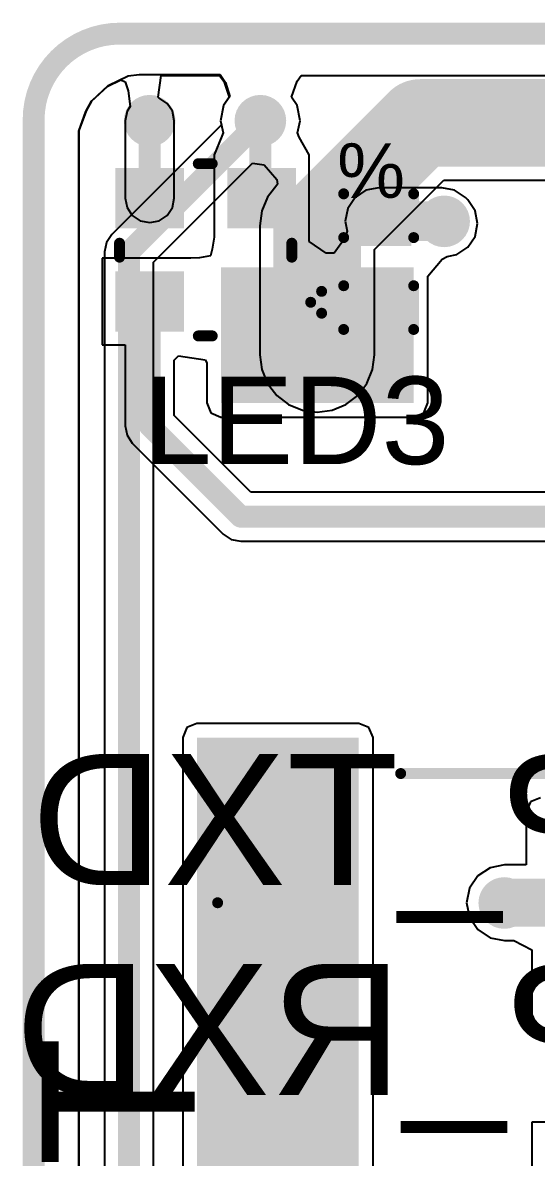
# Model space of a CAD drawing. Header units: millimetres. Extents: x -0.52 to 3.79, y -0.54 to 3.26.
# Drawn here: x -0.153 to 0.082, y 2.498 to 3.017 of the extents above; entities that cross this region are included whole.
import ezdxf

# ---------------------------------------------------------------- set-up
doc = ezdxf.new("R2010")
doc.units = ezdxf.units.MM
doc.header["$MEASUREMENT"] = 0
for name, color, linetype in [('BottomLayer', 5, 'Continuous'), ('BottomOverlay', 54, 'Continuous'), ('BottomSolder', 6, 'Continuous'), ('Mechanical2', 216, 'Continuous'), ('TopLayer', 1, 'Continuous'), ('TopOverlay', 2, 'Continuous'), ('TopPaste', 8, 'Continuous'), ('TopSolder', 216, 'Continuous'), ('ViaHoleLayer', 16, 'Continuous')]:
    doc.layers.add(name, color=color, linetype=linetype)
doc.styles.add('Arial', font='', dxfattribs={"height": 0.2})
doc.styles.get('Arial').set_extended_font_data('Arial')

# ---------------------------------------------------------------- blocks, each defined once
blk = doc.blocks.new('SK6812_EC20_143')
at = {"layer": 'TopLayer'}
for points in [[(-0.04133855, 0.03740165), (-0.00984245, 0.03740165), (-0.00984245, 0.00984255), (-0.04133855, 0.00984255)], [(0.00984255, 0.03740165), (0.04133865, 0.03740165), (0.04133865, 0.00984255), (0.00984255, 0.00984255)], [(-0.04133855, -0.00984245), (-0.00984245, -0.00984245), (-0.00984245, -0.03740155), (-0.04133855, -0.03740155)], [(0.00984255, -0.00984245), (0.04133865, -0.00984245), (0.04133865, -0.03740155), (0.00984255, -0.03740155)]]:
    blk.add_hatch(color=1, dxfattribs=at).paths.add_polyline_path(points)
at = {"layer": 'TopPaste'}
for points in [[(-0.04133855, 0.03740165), (-0.00984245, 0.03740165), (-0.00984245, 0.00984255), (-0.04133855, 0.00984255)], [(0.00984255, 0.03740165), (0.04133865, 0.03740165), (0.04133865, 0.00984255), (0.00984255, 0.00984255)], [(-0.04133855, -0.00984245), (-0.00984245, -0.00984245), (-0.00984245, -0.03740155), (-0.04133855, -0.03740155)], [(0.00984255, -0.00984245), (0.04133865, -0.00984245), (0.04133865, -0.03740155), (0.00984255, -0.03740155)]]:
    blk.add_hatch(color=8, dxfattribs=at).paths.add_polyline_path(points)
at = {"layer": 'TopSolder'}
for points in [[(-0.04133855, 0.03740165), (-0.00984245, 0.03740165), (-0.00984245, 0.00984255), (-0.04133855, 0.00984255)], [(0.00984255, 0.03740165), (0.04133865, 0.03740165), (0.04133865, 0.00984255), (0.00984255, 0.00984255)], [(-0.04133855, -0.00984245), (-0.00984245, -0.00984245), (-0.00984245, -0.03740155), (-0.04133855, -0.03740155)], [(0.00984255, -0.00984245), (0.04133865, -0.00984245), (0.04133865, -0.03740155), (0.00984255, -0.03740155)]]:
    blk.add_hatch(color=216, dxfattribs=at).paths.add_polyline_path(points)
at = {"layer": 'TopOverlay', "const_width": 0.005}
for points in [[(-0.0033701, 0.0393701), (0.003, 0.0393701)], [(-0.03937, -0.0033701), (-0.03937, 0.003)], [(0.03937, -0.0033701), (0.03937, 0.003)], [(0.048, -0.024), (0.053, -0.019)], [(0.053, -0.029), (0.053, -0.019)], [(0.048, -0.024), (0.053, -0.029)], [(-0.0033701, -0.03937), (0.003, -0.03937)]]:
    blk.add_lwpolyline(points, dxfattribs=at)
at = {"layer": 'TopOverlay', "const_width": 0.0025}
for points in [[(-0.0046201, 0.0393701, 1), (-0.0021201, 0.0393701, 1)], [(0.00175, 0.0393701, 1), (0.00425, 0.0393701, 1)], [(-0.04062, 0.003, 1), (-0.03812, 0.003, 1)], [(0.03812, 0.003, 1), (0.04062, 0.003, 1)], [(-0.04062, -0.0033701, 1), (-0.03812, -0.0033701, 1)], [(0.03812, -0.0033701, 1), (0.04062, -0.0033701, 1)], [(0.05175, -0.019, 1), (0.05425, -0.019, 1)], [(0.05175, -0.019, 1), (0.05425, -0.019, 1)], [(0.04675, -0.024, 1), (0.04925, -0.024, 1)], [(0.04675, -0.024, 1), (0.04925, -0.024, 1)], [(0.05175, -0.029, 1), (0.05425, -0.029, 1)], [(0.05175, -0.029, 1), (0.05425, -0.029, 1)], [(-0.0046201, -0.03937, 1), (-0.0021201, -0.03937, 1)], [(0.00175, -0.03937, 1), (0.00425, -0.03937, 1)]]:
    blk.add_lwpolyline(points, format="xyb", close=True, dxfattribs=at)
blk = doc.blocks.new('SM10B_SRSS_TB_LF__SN__145')
at = {"layer": 'TopLayer'}
for points in [[(-0.1889763, 0.1067914), (-0.1653543, 0.1067914), (-0.1653543, 0.0457678), (-0.1889763, 0.0457678)], [(-0.1496062, 0.1067914), (-0.1259842, 0.1067914), (-0.1259842, 0.0457678), (-0.1496062, 0.0457678)], [(-0.1102361, 0.1067914), (-0.0866141, 0.1067914), (-0.0866141, 0.0457678), (-0.1102361, 0.0457678)], [(-0.070866, 0.1067914), (-0.047244, 0.1067914), (-0.047244, 0.0457678), (-0.070866, 0.0457678)], [(-0.0314959, 0.1067914), (-0.0078739, 0.1067914), (-0.0078739, 0.0457678), (-0.0314959, 0.0457678)], [(0.0078741, 0.1067914), (0.0314961, 0.1067914), (0.0314961, 0.0457678), (0.0078741, 0.0457678)], [(0.0472442, 0.1067914), (0.0708662, 0.1067914), (0.0708662, 0.0457678), (0.0472442, 0.0457678)], [(0.0866143, 0.1067914), (0.1102363, 0.1067914), (0.1102363, 0.0457678), (0.0866143, 0.0457678)], [(0.1259844, 0.1067914), (0.1496064, 0.1067914), (0.1496064, 0.0457678), (0.1259844, 0.0457678)], [(0.1653545, 0.1067914), (0.1889765, 0.1067914), (0.1889765, 0.0457678), (0.1653545, 0.0457678)], [(-0.25196845, -0.04084645), (-0.20472435, -0.04084645), (-0.20472435, -0.11171255), (-0.25196845, -0.11171255)], [(0.20472455, -0.04084645), (0.25196865, -0.04084645), (0.25196865, -0.11171255), (0.20472455, -0.11171255)]]:
    blk.add_hatch(color=1, dxfattribs=at).paths.add_polyline_path(points)
at = {"layer": 'TopPaste'}
for points in [[(-0.1889763, 0.1067914), (-0.1653543, 0.1067914), (-0.1653543, 0.0457678), (-0.1889763, 0.0457678)], [(-0.1496062, 0.1067914), (-0.1259842, 0.1067914), (-0.1259842, 0.0457678), (-0.1496062, 0.0457678)], [(-0.1102361, 0.1067914), (-0.0866141, 0.1067914), (-0.0866141, 0.0457678), (-0.1102361, 0.0457678)], [(-0.070866, 0.1067914), (-0.047244, 0.1067914), (-0.047244, 0.0457678), (-0.070866, 0.0457678)], [(-0.0314959, 0.1067914), (-0.0078739, 0.1067914), (-0.0078739, 0.0457678), (-0.0314959, 0.0457678)], [(0.0078741, 0.1067914), (0.0314961, 0.1067914), (0.0314961, 0.0457678), (0.0078741, 0.0457678)], [(0.0472442, 0.1067914), (0.0708662, 0.1067914), (0.0708662, 0.0457678), (0.0472442, 0.0457678)], [(0.0866143, 0.1067914), (0.1102363, 0.1067914), (0.1102363, 0.0457678), (0.0866143, 0.0457678)], [(0.1259844, 0.1067914), (0.1496064, 0.1067914), (0.1496064, 0.0457678), (0.1259844, 0.0457678)], [(0.1653545, 0.1067914), (0.1889765, 0.1067914), (0.1889765, 0.0457678), (0.1653545, 0.0457678)], [(-0.25196845, -0.04084645), (-0.20472435, -0.04084645), (-0.20472435, -0.11171255), (-0.25196845, -0.11171255)], [(0.20472455, -0.04084645), (0.25196865, -0.04084645), (0.25196865, -0.11171255), (0.20472455, -0.11171255)]]:
    blk.add_hatch(color=8, dxfattribs=at).paths.add_polyline_path(points)
at = {"layer": 'TopSolder'}
for points in [[(-0.1889763, 0.1067914), (-0.1653543, 0.1067914), (-0.1653543, 0.0457678), (-0.1889763, 0.0457678)], [(-0.1496062, 0.1067914), (-0.1259842, 0.1067914), (-0.1259842, 0.0457678), (-0.1496062, 0.0457678)], [(-0.1102361, 0.1067914), (-0.0866141, 0.1067914), (-0.0866141, 0.0457678), (-0.1102361, 0.0457678)], [(-0.070866, 0.1067914), (-0.047244, 0.1067914), (-0.047244, 0.0457678), (-0.070866, 0.0457678)], [(-0.0314959, 0.1067914), (-0.0078739, 0.1067914), (-0.0078739, 0.0457678), (-0.0314959, 0.0457678)], [(0.0078741, 0.1067914), (0.0314961, 0.1067914), (0.0314961, 0.0457678), (0.0078741, 0.0457678)], [(0.0472442, 0.1067914), (0.0708662, 0.1067914), (0.0708662, 0.0457678), (0.0472442, 0.0457678)], [(0.0866143, 0.1067914), (0.1102363, 0.1067914), (0.1102363, 0.0457678), (0.0866143, 0.0457678)], [(0.1259844, 0.1067914), (0.1496064, 0.1067914), (0.1496064, 0.0457678), (0.1259844, 0.0457678)], [(0.1653545, 0.1067914), (0.1889765, 0.1067914), (0.1889765, 0.0457678), (0.1653545, 0.0457678)], [(-0.25196845, -0.04084645), (-0.20472435, -0.04084645), (-0.20472435, -0.11171255), (-0.25196845, -0.11171255)], [(0.20472455, -0.04084645), (0.25196865, -0.04084645), (0.25196865, -0.11171255), (0.20472455, -0.11171255)]]:
    blk.add_hatch(color=216, dxfattribs=at).paths.add_polyline_path(points)
at = {"layer": 'TopOverlay'}
for points, const_width in [([(-0.202, 0.074), (-0.202, 0.084)], 0.005), ([(-0.197, 0.079), (-0.202, 0.084)], 0.005), ([(-0.202, 0.074), (-0.197, 0.079)], 0.005), ([(-0.2047243, 0.0634843), (-0.2362204, 0.0634843)], 0.005), ([(-0.2362204, -0.0201771), (-0.2362204, 0.0634843)], 0.005), ([(0.2362206, 0.0634843), (0.2047245, 0.0634843)], 0.005), ([(0.2362206, -0.0201771), (0.2362206, 0.0634843)], 0.005), ([(-0.007, -0.09), (0, -0.083)], 0.01), ([(0.007, -0.09), (0, -0.083)], 0.01), ([(0.007, -0.09), (-0.007, -0.09)], 0.01), ([(0.1771655, -0.1038385), (-0.1771653, -0.1038385)], 0.005)]:
    blk.add_lwpolyline(points, dxfattribs=dict(at, const_width=const_width))
for points, const_width in [([(-0.20325, 0.084, 1), (-0.20075, 0.084, 1)], 0.0025), ([(-0.20325, 0.084, 1), (-0.20075, 0.084, 1)], 0.0025), ([(-0.19825, 0.079, 1), (-0.19575, 0.079, 1)], 0.0025), ([(-0.19825, 0.079, 1), (-0.19575, 0.079, 1)], 0.0025), ([(-0.20325, 0.074, 1), (-0.20075, 0.074, 1)], 0.0025), ([(-0.20325, 0.074, 1), (-0.20075, 0.074, 1)], 0.0025), ([(-0.2374704, 0.0634843, 1), (-0.2349704, 0.0634843, 1)], 0.0025), ([(-0.2374704, 0.0634843, 1), (-0.2349704, 0.0634843, 1)], 0.0025), ([(-0.2059743, 0.0634843, 1), (-0.2034743, 0.0634843, 1)], 0.0025), ([(0.2034745, 0.0634843, 1), (0.2059745, 0.0634843, 1)], 0.0025), ([(0.2349706, 0.0634843, 1), (0.2374706, 0.0634843, 1)], 0.0025), ([(0.2349706, 0.0634843, 1), (0.2374706, 0.0634843, 1)], 0.0025), ([(-0.2374704, -0.0201771, 1), (-0.2349704, -0.0201771, 1)], 0.0025), ([(0.2349706, -0.0201771, 1), (0.2374706, -0.0201771, 1)], 0.0025), ([(-0.0025, -0.083, 1), (0.0025, -0.083, 1)], 0.005), ([(-0.0025, -0.083, 1), (0.0025, -0.083, 1)], 0.005), ([(-0.0095, -0.09, 1), (-0.0045, -0.09, 1)], 0.005), ([(-0.0095, -0.09, 1), (-0.0045, -0.09, 1)], 0.005), ([(0.0045, -0.09, 1), (0.0095, -0.09, 1)], 0.005), ([(0.0045, -0.09, 1), (0.0095, -0.09, 1)], 0.005), ([(-0.1784153, -0.1038385, 1), (-0.1759153, -0.1038385, 1)], 0.0025), ([(0.1759155, -0.1038385, 1), (0.1784155, -0.1038385, 1)], 0.0025)]:
    blk.add_lwpolyline(points, format="xyb", close=True, dxfattribs=dict(at, const_width=const_width))
blk = doc.blocks.new('C___0402_157')
at = {"layer": 'TopLayer'}
for points in [[(-0.0275, -0.0125), (-0.0275, 0.0125), (-0.009499999999999998, 0.0125), (-0.009500000000000001, -0.0125)], [(0.009499999999999998, -0.0125), (0.009500000000000001, 0.0125), (0.0275, 0.0125), (0.0275, -0.0125)]]:
    blk.add_hatch(color=1, dxfattribs=at).paths.add_polyline_path(points)
at = {"layer": 'TopPaste'}
for points in [[(-0.0275, -0.0125), (-0.0275, 0.0125), (-0.009499999999999998, 0.0125), (-0.009500000000000001, -0.0125)], [(0.009499999999999998, -0.0125), (0.009500000000000001, 0.0125), (0.0275, 0.0125), (0.0275, -0.0125)]]:
    blk.add_hatch(color=8, dxfattribs=at).paths.add_polyline_path(points)
at = {"layer": 'TopSolder'}
for points in [[(-0.0298622, -0.0148622), (-0.0298622, 0.0148622), (-0.007137799999999999, 0.0148622), (-0.007137800000000001, -0.0148622)], [(0.007137799999999999, -0.0148622), (0.007137800000000001, 0.0148622), (0.0298622, 0.0148622), (0.0298622, -0.0148622)]]:
    blk.add_hatch(color=216, dxfattribs=at).paths.add_polyline_path(points)
at = {"layer": 'TopOverlay', "const_width": 0.005}
for points in [[(-0.031, 0.016), (-0.011, 0.016)], [(-0.031, 0.016), (-0.031, -0.016)], [(0.011, 0.016), (0.031, 0.016)], [(0.031, 0.016), (0.031, -0.016)], [(-0.031, -0.016), (-0.011, -0.016)], [(0.011, -0.016), (0.031, -0.016)]]:
    blk.add_lwpolyline(points, dxfattribs=at)
at = {"layer": 'TopOverlay', "const_width": 0.0025}
for points in [[(-0.03225, 0.016, 1), (-0.02975, 0.016, 1)], [(-0.03225, 0.016, 1), (-0.02975, 0.016, 1)], [(-0.01225, 0.016, 1), (-0.00975, 0.016, 1)], [(0.00975, 0.016, 1), (0.01225, 0.016, 1)], [(0.02975, 0.016, 1), (0.03225, 0.016, 1)], [(0.02975, 0.016, 1), (0.03225, 0.016, 1)], [(-0.03225, -0.016, 1), (-0.02975, -0.016, 1)], [(-0.03225, -0.016, 1), (-0.02975, -0.016, 1)], [(-0.01225, -0.016, 1), (-0.00975, -0.016, 1)], [(0.00975, -0.016, 1), (0.01225, -0.016, 1)], [(0.02975, -0.016, 1), (0.03225, -0.016, 1)], [(0.02975, -0.016, 1), (0.03225, -0.016, 1)]]:
    blk.add_lwpolyline(points, format="xyb", close=True, dxfattribs=at)

msp = doc.modelspace()

# ---------------------------------------------------------------- hatches: boundary and pattern name
at = {"layer": 'BottomLayer'}
h = msp.add_hatch(color=5, dxfattribs=at)
edge = h.paths.add_edge_path()
edge.add_arc((-0.0945905, 2.972), 0.011811, 0, 360)
h = msp.add_hatch(color=5, dxfattribs=at)
edge = h.paths.add_edge_path()
edge.add_arc((-0.044, 2.972), 0.011811, 0, 360)
h = msp.add_hatch(color=5, dxfattribs=at)
edge = h.paths.add_edge_path()
edge.add_arc((0.04, 2.926), 0.011811, 0, 360)
h = msp.add_hatch(color=5, dxfattribs=at)
edge = h.paths.add_edge_path()
edge.add_arc((-0.018, 2.865), 0.015748, 0, 360)
h = msp.add_hatch(color=5, dxfattribs=at)
edge = h.paths.add_edge_path()
edge.add_arc((-0.04, 2.62), 0.011811, 0, 360)
h = msp.add_hatch(color=5, dxfattribs=at)
edge = h.paths.add_edge_path()
edge.add_arc((0.0675002, 2.6144094), 0.011811, 0, 360)
h = msp.add_hatch(color=5, dxfattribs=at)
edge = h.paths.add_edge_path()
edge.add_arc((-0.04, 2.5835), 0.011811, 0, 360)
h = msp.add_hatch(color=5, dxfattribs=at)
edge = h.paths.add_edge_path()
edge.add_arc((-0.04, 2.547), 0.011811, 0, 360)
h = msp.add_hatch(color=5, dxfattribs=at)
edge = h.paths.add_edge_path()
edge.add_arc((-0.04, 2.5105), 0.011811, 0, 360)
at = {"layer": 'BottomSolder'}
h = msp.add_hatch(color=6, dxfattribs=at)
edge = h.paths.add_edge_path()
edge.add_arc((-0.0945905, 2.972), 0.0059055, 0, 360)
h = msp.add_hatch(color=6, dxfattribs=at)
edge = h.paths.add_edge_path()
edge.add_arc((-0.044, 2.972), 0.0059055, 0, 360)
h = msp.add_hatch(color=6, dxfattribs=at)
edge = h.paths.add_edge_path()
edge.add_arc((0.04, 2.926), 0.0059055, 0, 360)
h = msp.add_hatch(color=6, dxfattribs=at)
edge = h.paths.add_edge_path()
edge.add_arc((-0.018, 2.865), 0.007874, 0, 360)
h = msp.add_hatch(color=6, dxfattribs=at)
edge = h.paths.add_edge_path()
edge.add_arc((-0.04, 2.62), 0.0059055, 0, 360)
h = msp.add_hatch(color=6, dxfattribs=at)
edge = h.paths.add_edge_path()
edge.add_arc((0.0675002, 2.6144094), 0.0059055, 0, 360)
h = msp.add_hatch(color=6, dxfattribs=at)
edge = h.paths.add_edge_path()
edge.add_arc((-0.04, 2.5835), 0.0059055, 0, 360)
h = msp.add_hatch(color=6, dxfattribs=at)
edge = h.paths.add_edge_path()
edge.add_arc((-0.04, 2.547), 0.0059055, 0, 360)
h = msp.add_hatch(color=6, dxfattribs=at)
edge = h.paths.add_edge_path()
edge.add_arc((-0.04, 2.5105), 0.0059055, 0, 360)
at = {"layer": 'TopLayer'}
h = msp.add_hatch(color=1, dxfattribs=at)
edge = h.paths.add_edge_path()
edge.add_arc((-0.0945905, 2.972), 0.011811, 0, 360)
h = msp.add_hatch(color=1, dxfattribs=at)
edge = h.paths.add_edge_path()
edge.add_arc((-0.044, 2.972), 0.011811, 0, 360)
h = msp.add_hatch(color=1, dxfattribs=at)
edge = h.paths.add_edge_path()
edge.add_arc((0.04, 2.926), 0.011811, 0, 360)
for points in [[(-0.062, 2.843), (0.0260886, 2.843), (0.0260886, 2.905), (-0.062, 2.905)], [(-0.073, 2.186), (0.001, 2.186), (0.001, 2.69), (-0.073, 2.69)]]:
    msp.add_hatch(color=1, dxfattribs=at).paths.add_polyline_path(points)
h = msp.add_hatch(color=1, dxfattribs=at)
edge = h.paths.add_edge_path()
edge.add_arc((-0.018, 2.865), 0.015748, 0, 360)
h = msp.add_hatch(color=1, dxfattribs=at)
edge = h.paths.add_edge_path()
edge.add_arc((-0.04, 2.62), 0.011811, 0, 360)
h = msp.add_hatch(color=1, dxfattribs=at)
edge = h.paths.add_edge_path()
edge.add_arc((0.0675002, 2.6144094), 0.011811, 0, 360)
h = msp.add_hatch(color=1, dxfattribs=at)
edge = h.paths.add_edge_path()
edge.add_arc((-0.04, 2.5835), 0.011811, 0, 360)
h = msp.add_hatch(color=1, dxfattribs=at)
edge = h.paths.add_edge_path()
edge.add_arc((-0.04, 2.547), 0.011811, 0, 360)
h = msp.add_hatch(color=1, dxfattribs=at)
edge = h.paths.add_edge_path()
edge.add_arc((-0.04, 2.5105), 0.011811, 0, 360)
at = {"layer": 'TopSolder'}
h = msp.add_hatch(color=216, dxfattribs=at)
edge = h.paths.add_edge_path()
edge.add_arc((-0.0945905, 2.972), 0.0059055, 0, 360)
h = msp.add_hatch(color=216, dxfattribs=at)
edge = h.paths.add_edge_path()
edge.add_arc((-0.044, 2.972), 0.0059055, 0, 360)
h = msp.add_hatch(color=216, dxfattribs=at)
edge = h.paths.add_edge_path()
edge.add_arc((0.04, 2.926), 0.0059055, 0, 360)
h = msp.add_hatch(color=216, dxfattribs=at)
edge = h.paths.add_edge_path()
edge.add_arc((-0.018, 2.865), 0.007874, 0, 360)
h = msp.add_hatch(color=216, dxfattribs=at)
edge = h.paths.add_edge_path()
edge.add_arc((-0.04, 2.62), 0.0059055, 0, 360)
h = msp.add_hatch(color=216, dxfattribs=at)
edge = h.paths.add_edge_path()
edge.add_arc((0.0675002, 2.6144094), 0.0059055, 0, 360)
h = msp.add_hatch(color=216, dxfattribs=at)
edge = h.paths.add_edge_path()
edge.add_arc((-0.04, 2.5835), 0.0059055, 0, 360)
h = msp.add_hatch(color=216, dxfattribs=at)
edge = h.paths.add_edge_path()
edge.add_arc((-0.04, 2.547), 0.0059055, 0, 360)
h = msp.add_hatch(color=216, dxfattribs=at)
edge = h.paths.add_edge_path()
edge.add_arc((-0.04, 2.5105), 0.0059055, 0, 360)
at = {"layer": 'ViaHoleLayer'}
h = msp.add_hatch(color=16, dxfattribs=at)
edge = h.paths.add_edge_path()
edge.add_arc((-0.0945905, 2.972), 0.0059055, 0, 360)
h = msp.add_hatch(color=16, dxfattribs=at)
edge = h.paths.add_edge_path()
edge.add_arc((-0.044, 2.972), 0.0059055, 0, 360)
h = msp.add_hatch(color=16, dxfattribs=at)
edge = h.paths.add_edge_path()
edge.add_arc((0.04, 2.926), 0.0059055, 0, 360)
h = msp.add_hatch(color=16, dxfattribs=at)
edge = h.paths.add_edge_path()
edge.add_arc((-0.018, 2.865), 0.007874, 0, 360)
h = msp.add_hatch(color=16, dxfattribs=at)
edge = h.paths.add_edge_path()
edge.add_arc((-0.04, 2.62), 0.0059055, 0, 360)
h = msp.add_hatch(color=16, dxfattribs=at)
edge = h.paths.add_edge_path()
edge.add_arc((0.0675002, 2.6144094), 0.0059055, 0, 360)
h = msp.add_hatch(color=16, dxfattribs=at)
edge = h.paths.add_edge_path()
edge.add_arc((-0.04, 2.5835), 0.0059055, 0, 360)
h = msp.add_hatch(color=16, dxfattribs=at)
edge = h.paths.add_edge_path()
edge.add_arc((-0.04, 2.547), 0.0059055, 0, 360)
h = msp.add_hatch(color=16, dxfattribs=at)
edge = h.paths.add_edge_path()
edge.add_arc((-0.04, 2.5105), 0.0059055, 0, 360)

# ---------------------------------------------------------------- linework, layer by layer
at = {"layer": 'BottomLayer'}
for p, q in [((-0.1043923, 2.9924486), (-0.0993929, 2.9930901)), ((-0.0993929, 2.9930901), (-0.0624406, 2.9930901)), ((-0.0624406, 2.9930901), (-0.0600097, 2.9895089)), ((-0.1208796, 2.9812755), (-0.1135145, 2.9881585)), ((-0.1135145, 2.9881585), (-0.1043923, 2.9924486)), ((-0.0600097, 2.9895089), (-0.058011, 2.9830901)), ((-0.058011, 2.9830901), (-0.0607776, 2.9789495)), ((-0.1235052, 2.9765508), (-0.1208796, 2.9812755)), ((-0.0607776, 2.9789495), (-0.0621599, 2.972)), ((-0.1267541, 2.9675196), (-0.1235052, 2.9765508)), ((-0.0621599, 2.972), (-0.0617785, 2.9700826)), ((-0.1267542, 2.9675195), (-0.1267541, 2.9675196)), ((-0.1267541, 1.8151222), (-0.1267542, 2.9675195)), ((-0.0617785, 2.9700826), (-0.1119306, 2.9199306)), ((-0.0927845, 2.9073543), (-0.047548, 2.9525909)), ((-0.047548, 2.9525909), (-0.0422084, 2.9517911)), ((-0.0422084, 2.9517911), (-0.0364055, 2.9451547)), ((-0.0365435, 2.9425435), (-0.040711, 2.9371122)), ((-0.036101, 2.942986), (-0.0365435, 2.9425435)), ((-0.0364055, 2.9451547), (-0.036101, 2.942986)), ((0.0082244, 2.9131374), (0.0398625, 2.9447756)), ((0.0398625, 2.9447756), (0.6521374, 2.9447756)), ((-0.040711, 2.9371122), (-0.0433308, 2.9307874)), ((-0.0433308, 2.9307874), (-0.0442245, 2.924)), ((-0.0442245, 2.924), (-0.0442244, 2.9239992)), ((-0.0442244, 2.9239992), (-0.0442244, 2.865)), ((-0.1143618, 2.916292), (-0.1152156, 2.912)), ((-0.1119306, 2.9199306), (-0.1143618, 2.916292)), ((-0.1152156, 2.912), (-0.1152155, 2.9119995)), ((-0.1152155, 2.9119995), (-0.1152155, 1.9580005)), ((0.0082244, 2.865), (0.0082244, 2.9131374)), ((-0.0927845, 1.9626457), (-0.0927845, 2.9073543)), ((-0.0442244, 2.865), (-0.0433308, 2.8582126)), ((0.0073308, 2.8582126), (0.0082244, 2.865)), ((-0.0433308, 2.8582126), (-0.040711, 2.8518878)), ((0.004711, 2.8518878), (0.0073308, 2.8582126)), ((-0.040711, 2.8518878), (-0.0365435, 2.8464565)), ((0.0005435, 2.8464565), (0.004711, 2.8518878)), ((-0.0365435, 2.8464565), (-0.0311122, 2.842289)), ((-0.0311122, 2.842289), (-0.0247874, 2.8396692)), ((-0.0112126, 2.8396692), (-0.0048878, 2.842289)), ((-0.0048878, 2.842289), (0.0005435, 2.8464565)), ((-0.0247874, 2.8396692), (-0.018, 2.8387756)), ((-0.018, 2.8387756), (-0.0112126, 2.8396692))]:
    msp.add_line(p, q, dxfattribs=at)
for points, const_width in [([(-0.018, 2.924), (0.029, 2.971)], 0.04), ([(0.029, 2.971), (0.663, 2.971)], 0.04), ([(-0.104, 2.912), (-0.044, 2.972)], 0.01), ([(-0.018, 2.865), (-0.018, 2.924)], 0.04), ([(-0.104, 1.958), (-0.104, 2.912)], 0.01)]:
    msp.add_lwpolyline(points, dxfattribs=dict(at, const_width=const_width))
for points, const_width in [([(0.019, 2.971, 1), (0.039, 2.971, 1)], 0.02), ([(0.019, 2.971, 1), (0.039, 2.971, 1)], 0.02), ([(-0.0465, 2.972, 1), (-0.0415, 2.972, 1)], 0.005), ([(-0.028, 2.924, 1), (-0.008, 2.924, 1)], 0.02), ([(-0.028, 2.924, 1), (-0.008, 2.924, 1)], 0.02), ([(-0.1065, 2.912, 1), (-0.1015, 2.912, 1)], 0.005), ([(-0.1065, 2.912, 1), (-0.1015, 2.912, 1)], 0.005), ([(-0.028, 2.865, 1), (-0.008, 2.865, 1)], 0.02)]:
    msp.add_lwpolyline(points, format="xyb", close=True, dxfattribs=dict(at, const_width=const_width))
at = {"layer": 'Mechanical2', "const_width": 0.01}
msp.add_lwpolyline([(-0.1476378, 2.972441, -0.414213562373091), (-0.1082677, 3.0118111)], format="xyb", dxfattribs=at)
at = {"layer": 'Mechanical2', "const_width": 0.005}
for points in [[(-0.1107677, 3.0118111, 1), (-0.1057677, 3.0118111, 1)], [(-0.1107677, 3.011811, 1), (-0.1057677, 3.011811, 1)], [(-0.1501378, 2.972441, 1), (-0.1451378, 2.972441, 1)], [(-0.1501378, 2.972441, 1), (-0.1451378, 2.972441, 1)]]:
    msp.add_lwpolyline(points, format="xyb", close=True, dxfattribs=at)
at = {"layer": 'Mechanical2', "const_width": 0.01}
for points in [[(-0.1082677, 3.011811), (3.75, 3.011811)], [(-0.1476378, -0.492126), (-0.1476378, 2.972441)]]:
    msp.add_lwpolyline(points, dxfattribs=at)
at = {"layer": 'TopLayer'}
for p, q in [((-0.0907395, 2.9827437), (-0.0893481, 2.9927437)), ((-0.0893481, 2.9927437), (-0.0626721, 2.9927437)), ((-0.0626721, 2.9927437), (-0.0607636, 2.9901572)), ((-0.0272364, 2.9901572), (-0.0253279, 2.9927437)), ((-0.0253279, 2.9927437), (0.9637258, 2.9927438)), ((-0.1211257, 2.9809291), (-0.1137606, 2.9878121)), ((-0.1137606, 2.9878121), (-0.1077869, 2.9906215)), ((-0.1077869, 2.9906215), (-0.1057481, 2.9898014)), ((-0.1057481, 2.9898014), (-0.1043824, 2.9856239)), ((-0.0607636, 2.9901572), (-0.0582424, 2.9827437)), ((-0.0297576, 2.9827437), (-0.0272364, 2.9901572)), ((-0.1043824, 2.9856239), (-0.103441, 2.9785538)), ((-0.0902986, 2.982362), (-0.0907395, 2.9827437)), ((-0.0866599, 2.9799306), (-0.0902986, 2.982362)), ((-0.0582424, 2.9827437), (-0.0607776, 2.9789495)), ((-0.0272224, 2.9789495), (-0.0297576, 2.9827437)), ((-0.1237513, 2.9762044), (-0.1211257, 2.9809291)), ((-0.103441, 2.9785538), (-0.1049523, 2.976292)), ((-0.0842287, 2.976292), (-0.0866599, 2.9799306)), ((-0.0607776, 2.9789495), (-0.0621599, 2.972)), ((-0.0258401, 2.972), (-0.0272224, 2.9789495)), ((-0.1270002, 2.9671732), (-0.1237513, 2.9762044)), ((-0.1049523, 2.976292), (-0.105806, 2.972)), ((-0.105806, 2.972), (-0.105806, 2.9366221)), ((-0.083375, 2.972), (-0.0842287, 2.976292)), ((-0.083375, 2.9366221), (-0.083375, 2.972)), ((-0.0621599, 2.972), (-0.0610464, 2.9664017)), ((-0.0269536, 2.9664017), (-0.0258401, 2.972)), ((-0.1270003, 2.9671731), (-0.1270002, 2.9671732)), ((-0.1270002, 1.8149577), (-0.1270003, 2.9671731)), ((-0.0615468, 2.9650141), (-0.0651575, 2.9564016)), ((-0.0610464, 2.9664017), (-0.0615468, 2.9650141)), ((-0.0262657, 2.9644944), (-0.0269536, 2.9664017)), ((-0.0216613, 2.9564016), (-0.0262657, 2.9644944)), ((-0.0651575, 2.9564016), (-0.0651576, 2.9564014)), ((-0.0651576, 2.9564014), (-0.0651574, 2.9564013)), ((-0.0651574, 2.9564013), (-0.0651575, 2.9188305)), ((-0.0216614, 2.9214945), (-0.0216614, 2.9564016)), ((-0.0216614, 2.9564016), (-0.0216613, 2.9564016)), ((0.0100886, 2.9413726), (0.0042359, 2.9402084)), ((0.0188607, 2.9413726), (0.0100886, 2.9413726)), ((0.0188758, 2.9413696), (0.0188607, 2.9413726)), ((0.0389243, 2.9413696), (0.0188758, 2.9413696)), ((0.044777, 2.9402054), (0.0389243, 2.9413696)), ((-0.105806, 2.9366221), (-0.1049523, 2.9323301)), ((-0.0842287, 2.9323301), (-0.083375, 2.9366221)), ((-0.0007258, 2.9368931), (-0.0040411, 2.9319314)), ((0.0042359, 2.9402084), (-0.0007258, 2.9368931)), ((0.0497387, 2.9368901), (0.044777, 2.9402054)), ((0.0508144, 2.9358144), (0.0497387, 2.9368901)), ((0.0541297, 2.9308527), (0.0508144, 2.9358144)), ((-0.1049523, 2.9323301), (-0.1025211, 2.9286915)), ((-0.0866599, 2.9286915), (-0.0842287, 2.9323301)), ((-0.0040411, 2.9319314), (-0.0052053, 2.9260787)), ((0.0552939, 2.925), (0.0541297, 2.9308527)), ((-0.1025211, 2.9286915), (-0.0988825, 2.9262603)), ((-0.0988825, 2.9262603), (-0.0945905, 2.9254066)), ((-0.0945905, 2.9254066), (-0.0902985, 2.9262603)), ((-0.0902985, 2.9262603), (-0.0866599, 2.9286915)), ((-0.0052053, 2.9260787), (-0.0042934, 2.9214945)), ((-0.0216613, 2.9168427), (-0.0216614, 2.9214945)), ((-0.0042934, 2.9214945), (-0.0052445, 2.9185293)), ((0.0541297, 2.9191473), (0.0552939, 2.925)), ((-0.0651575, 2.9188305), (-0.0660211, 2.9132689)), ((-0.0138766, 2.9114944), (-0.0216613, 2.9168427)), ((-0.0052445, 2.9185293), (-0.0102338, 2.9114944)), ((0.0508144, 2.9141856), (0.0541297, 2.9191473)), ((-0.0667458, 2.9102702), (-0.0718054, 2.9093469)), ((-0.0660211, 2.9132689), (-0.0667458, 2.9102702)), ((-0.0102338, 2.9114944), (-0.0138766, 2.9114944)), ((0.0391788, 2.9087436), (0.0413467, 2.909974)), ((0.0413467, 2.909974), (0.0458527, 2.9108703)), ((0.0458527, 2.9108703), (0.0508144, 2.9141856)), ((-0.0758299, 2.9091576), (-0.1163385, 2.9091575)), ((-0.1163385, 2.9091575), (-0.1163385, 2.8695985)), ((-0.0718054, 2.9093469), (-0.0758299, 2.9091576)), ((0.032583, 2.9010128), (0.0391788, 2.9087436)), ((0.032583, 2.843), (0.032583, 2.9010128)), ((-0.1163385, 2.8695985), (-0.105806, 2.8695985)), ((-0.105806, 2.8695985), (-0.105806, 2.832591)), ((-0.083375, 2.8625273), (-0.0814387, 2.8644636)), ((-0.0814387, 2.8644636), (-0.0691713, 2.8626758)), ((-0.083375, 2.8372362), (-0.083375, 2.8625273)), ((-0.0691713, 2.8626758), (-0.0684944, 2.8613995)), ((-0.0684944, 2.8613995), (-0.0684944, 2.843)), ((-0.0684944, 2.843), (-0.0665922, 2.8384078)), ((0.0306808, 2.8384078), (0.032583, 2.843)), ((-0.0483544, 2.8022155), (-0.083375, 2.8372362)), ((-0.0665922, 2.8384078), (-0.062, 2.8365056)), ((0.0260886, 2.8365056), (0.0306808, 2.8384078)), ((-0.105806, 2.832591), (-0.1058061, 2.8325905)), ((-0.1058061, 2.8325905), (-0.1049523, 2.8282985)), ((-0.062, 2.8365056), (0.0260886, 2.8365056)), ((-0.1049523, 2.8282985), (-0.1025211, 2.8246599)), ((-0.1025211, 2.8246599), (-0.0609308, 2.7830697)), ((0.5538501, 2.8022155), (-0.0483544, 2.8022155)), ((-0.0609308, 2.7830697), (-0.0609306, 2.7830694)), ((-0.0609306, 2.7830694), (-0.057292, 2.7806382)), ((-0.057292, 2.7806382), (-0.053, 2.7797845)), ((-0.053, 2.7797845), (0.5753544, 2.7797845)), ((-0.0775922, 2.6945922), (-0.0794944, 2.69)), ((-0.073, 2.6964944), (-0.0775922, 2.6945922)), ((0.001, 2.6964944), (-0.073, 2.6964944)), ((0.0055922, 2.6945922), (0.001, 2.6964944)), ((0.0074944, 2.69), (0.0055922, 2.6945922)), ((-0.0794944, 2.69), (-0.0794944, 2.186)), ((0.0074944, 2.186), (0.0074944, 2.69)), ((0.084, 2.6624944), (0.0794078, 2.6605922)), ((0.0794078, 2.6605922), (0.0775056, 2.656)), ((0.0775056, 2.656), (0.0775056, 2.6318527)), ((0.0609774, 2.6305333), (0.0553542, 2.626776)), ((0.0676105, 2.6318527), (0.0609774, 2.6305333)), ((0.0775056, 2.6318527), (0.0676105, 2.6318527)), ((0.0553542, 2.626776), (0.0515969, 2.6211528)), ((0.0515969, 2.6211528), (0.0502775, 2.6145197)), ((0.0502775, 2.6145197), (0.0515969, 2.6078866)), ((0.0515969, 2.6078866), (0.0553542, 2.6022634)), ((0.0553542, 2.6022634), (0.0609774, 2.5985061)), ((0.0609774, 2.5985061), (0.0676105, 2.5971867)), ((0.0676105, 2.5971867), (0.0718234, 2.5971867)), ((0.0718234, 2.5971867), (0.0800728, 2.5929605)), ((0.0800728, 2.5929605), (0.0800729, 2.5871866)), ((0.0800729, 2.5871866), (0.0800729, 2.5573386)), ((0.0800729, 2.5573386), (0.100142, 2.5573386)), ((0.0800729, 2.5142204), (0.0800728, 2.4785985)), ((0.1002515, 2.5142204), (0.0800729, 2.5142204))]:
    msp.add_line(p, q, dxfattribs=at)
for points, const_width in [([(-0.0945905, 2.9366221), (-0.0945905, 2.972)], 0.01), ([(-0.044, 2.9372127), (-0.044, 2.972)], 0.01), ([(-0.044, 2.9372127), (-0.0434094, 2.9366221)], 0.01), ([(0.0100886, 2.9260787), (0.0188607, 2.9260787)], 0.018), ([(0.0188607, 2.9260787), (0.0188637, 2.9260757)], 0.018), ([(0.0188637, 2.9260757), (0.0389243, 2.9260757)], 0.018), ([(0.0389243, 2.9260757), (0.04, 2.925)], 0.018), ([(-0.0945905, 2.8325905), (-0.0945905, 2.889378)], 0.01), ([(-0.0945905, 2.8325905), (-0.053, 2.791)], 0.01), ([(-0.053, 2.791), (0.5800001, 2.791)], 0.01), ([(0.0676105, 2.6145197), (0.1165847, 2.6145197)], 0.022)]:
    msp.add_lwpolyline(points, dxfattribs=dict(at, const_width=const_width))
for points, const_width in [([(-0.0970905, 2.972, 1), (-0.0920905, 2.972, 1)], 0.005), ([(-0.0465, 2.972, 1), (-0.0415, 2.972, 1)], 0.005), ([(-0.0970905, 2.9366221, 1), (-0.0920905, 2.9366221, 1)], 0.005), ([(-0.0465, 2.9372127, 1), (-0.0415, 2.9372127, 1)], 0.005), ([(-0.0465, 2.9372127, 1), (-0.0415, 2.9372127, 1)], 0.005), ([(-0.0459094, 2.9366221, 1), (-0.0409094, 2.9366221, 1)], 0.005), ([(0.0055886, 2.9260787, 1), (0.0145886, 2.9260787, 1)], 0.009), ([(0.0143607, 2.9260787, 1), (0.0233607, 2.9260787, 1)], 0.009), ([(0.0143607, 2.9260787, 1), (0.0233607, 2.9260787, 1)], 0.009), ([(0.0143637, 2.9260757, 1), (0.0233637, 2.9260757, 1)], 0.009), ([(0.0143637, 2.9260757, 1), (0.0233637, 2.9260757, 1)], 0.009), ([(0.0344243, 2.9260757, 1), (0.0434243, 2.9260757, 1)], 0.009), ([(0.0344243, 2.9260757, 1), (0.0434243, 2.9260757, 1)], 0.009), ([(0.0355, 2.925, 1), (0.0445, 2.925, 1)], 0.009), ([(-0.0970905, 2.889378, 1), (-0.0920905, 2.889378, 1)], 0.005), ([(-0.0970905, 2.8325905, 1), (-0.0920905, 2.8325905, 1)], 0.005), ([(-0.0970905, 2.8325905, 1), (-0.0920905, 2.8325905, 1)], 0.005), ([(-0.0555, 2.791, 1), (-0.0505, 2.791, 1)], 0.005), ([(-0.0555, 2.791, 1), (-0.0505, 2.791, 1)], 0.005), ([(0.0621105, 2.6145197, 1), (0.0731105, 2.6145197, 1)], 0.011)]:
    msp.add_lwpolyline(points, format="xyb", close=True, dxfattribs=dict(at, const_width=const_width))

# ---------------------------------------------------------------- block references
msp.add_blockref('SK6812_EC20_143', (-0.069, 2.913))
for name, p, rotation in [('C___0402_157', (0.0100886, 2.9075787), 90), ('SM10B_SRSS_TB_LF__SN__145', (0.0403051, 2.4373544), 270)]:
    msp.add_blockref(name, p, dxfattribs=dict(rotation=rotation))

# ---------------------------------------------------------------- texts
at = {"layer": 'BottomOverlay', "style": 'Arial', "text_generation_flag": 2}
for s, p in [('ESP_TXD', (0.2333654, 2.6225885)), ('ESP_RXD', (0.2353654, 2.5265911))]:
    msp.add_text(s, height=0.06, rotation=360, dxfattribs=at).set_placement(p)
at = {"layer": 'TopOverlay', "style": 'Arial'}
for s, height, rotation, p in [('%', 0.025, 360, (-0.0089116, 2.9367096)), ('TABLET', 0.07, 90, (-0.0739997, 2.1839999))]:
    msp.add_text(s, height=height, rotation=rotation, dxfattribs=at).set_placement(p)
msp.add_text('LED3', height=0.04, dxfattribs=at).set_placement((-0.0973096, 2.8150065))

doc.saveas('drawing.dxf')
